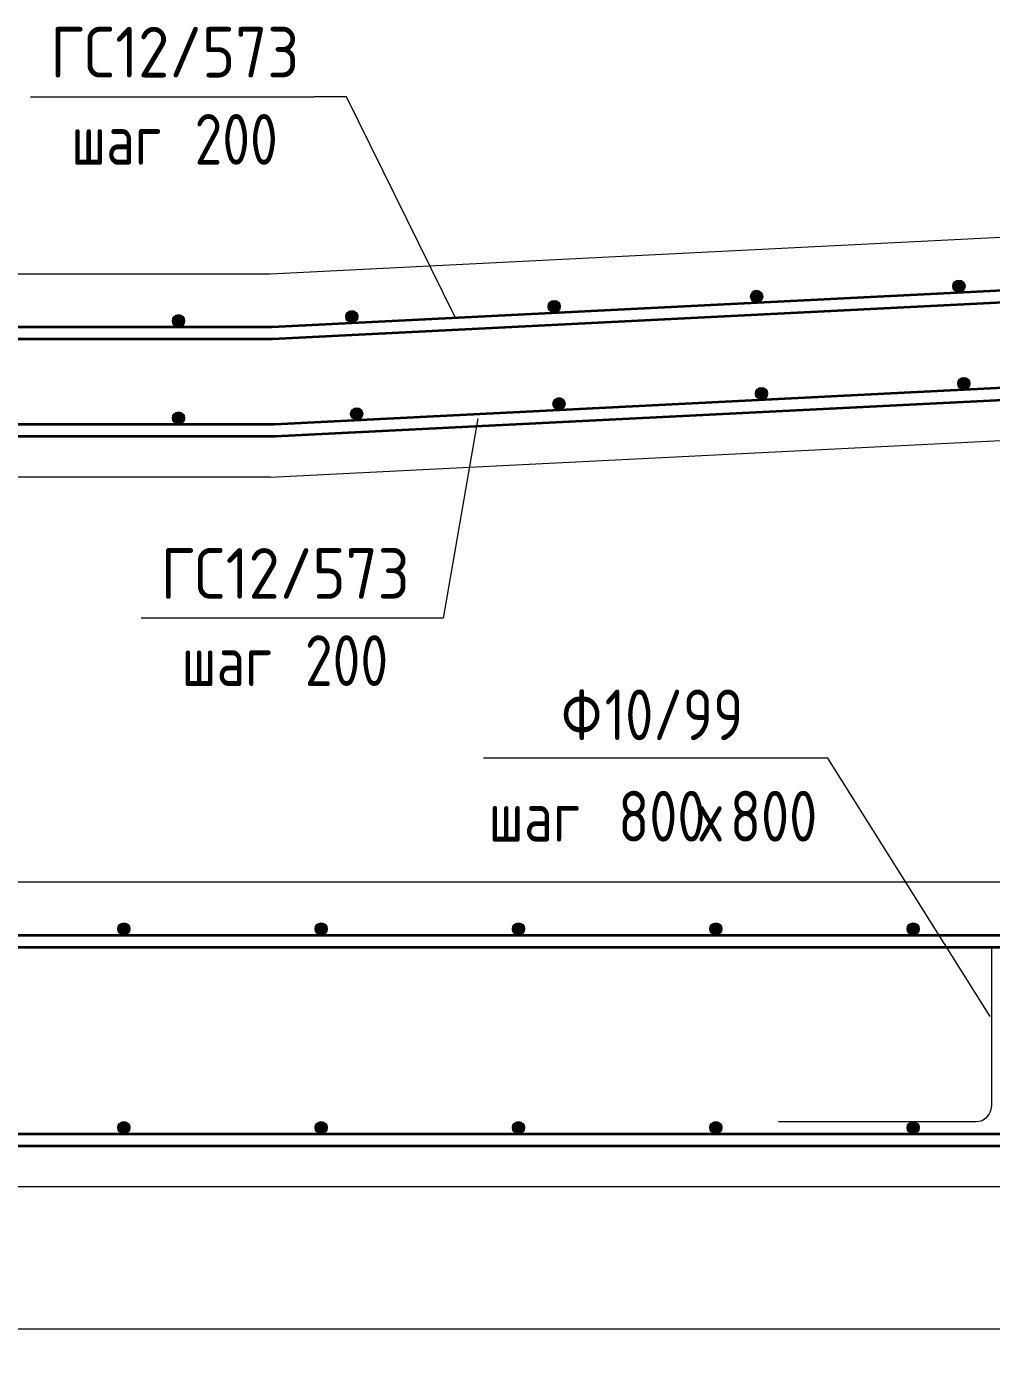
# Model space of a CAD drawing. Header units: millimetres. Extents: x 3129 to 68868, y -1586 to 12682.
# Drawn here: x 46451 to 47403, y -1321 to -6 of the extents above; entities that cross this region are included whole.
import ezdxf

# ---------------------------------------------------------------- set-up
doc = ezdxf.new("R2010")
doc.units = ezdxf.units.MM
for name, color, linetype, lineweight in [('AA_Dim', 7, 'Continuous', 9), ('AA_Dim-20', 7, 'Continuous', 9), ('AA_Linii', 7, 'Continuous', 9), ('AA_Vinoska', 7, 'Continuous', 9), ('AF_Perekritie_Опалубка', 253, 'Continuous', 20), ('KR_Armatura', 7, 'Continuous', 20), ('KR_Armatura_Tonkie', 7, 'Continuous', 20)]:
    doc.layers.add(name, color=color, linetype=linetype, lineweight=lineweight)
doc.styles.add('GOST Common', font='GOST_Common.ttf', dxfattribs={"width": 0.85, "height": 50})
doc.styles.add('ISOCPEUR_1', font='isocpeur.TTF', dxfattribs={"width": 0.9, "height": 50})
doc.styles.add('ISOCPEUR_2', font='isocpeur.TTF', dxfattribs={"width": 0.8, "height": 50})
doc.dimstyles.new('05_Округл_5мм__прозр__2', dxfattribs={"dimscale": 304.8, "dimtxt": 50.137748, "dimasz": 0.111549, "dimexe": 0.098425, "dimexo": 0.065617, "dimgap": 0.006562, "dimtad": 1, "dimdec": 0, "dimrnd": 5, "dimdsep": 46, "dimtxsty": 'ISOCPEUR_1', "dimblk1": 'OBLIQUE', "dimblk2": 'OBLIQUE', "dimsah": 1, "dimcen": 0.09, "dimdle": 0.098425, "dimazin": 0, "dimtfac": 1, "dimtdec": 4, "dimtix": 1, "dimtmove": 0, "dimatfit": 3, "dimfxl": 1, "dimtvp": 1, "dimtolj": 1, "dimtzin": 0, "dimlwd": 18, "dimlwe": 18, "dimarcsym": 2})

# ---------------------------------------------------------------- blocks, each defined once
blk = doc.blocks.new('DIMBLOCK53-Сечение 20')
at = {"layer": 'AA_Dim-20', "lineweight": 18}
for p, q in [((45010.5, -1112.2), (45010.5, -1320.6)), ((45010.5, -1290.6), (45010.5, -1112.2)), ((50822.9, -1118), (50822.9, -1320.6)), ((50822.9, -1290.6), (50822.9, -1118)), ((45010.5, -1290.6), (50852.9, -1290.6))]:
    blk.add_line(p, q, dxfattribs=at)
at = {"layer": 'AA_Dim-20', "lineweight": 30}
for p, q in [((45010.5, -1290.6), (45027.5, -1273.6)), ((50822.9, -1290.6), (50839.9, -1273.6)), ((45010.5, -1290.6), (44993.5, -1307.6)), ((50822.9, -1290.6), (50805.9, -1307.6))]:
    blk.add_line(p, q, dxfattribs=at)
at = {"layer": 'AA_Dim-20', "color": 0, "lineweight": 18, "insert": (47803.7, -1223.4), "char_height": 50, "width": 271.311, "attachment_point": 1, "line_spacing_factor": 1.135194, "style": 'ISOCPEUR_1'}
blk.add_mtext('шаг 200', dxfattribs=at)
blk = doc.blocks.new('_Oblique')
at = {"color": 0, "linetype": 'ByBlock', "lineweight": -2}
blk.add_line((-0.5, -0.5), (0.5, 0.5), dxfattribs=at)
blk = doc.blocks.new('042_М_Арматуры - Диам длина поз _ Шаг-2260295-Сечение 20')
at = {"layer": 'AA_Vinoska'}
blk.add_line((28286.3, -1424), (28566.3, -1424), dxfattribs=at)
blk = doc.blocks.new('010_Текст с выноской - Текст 2 строки-4087354-Сечение 20')
at = {"layer": 'AA_Vinoska'}
blk.add_line((30625.7, -727.5), (30285.7, -727.5), dxfattribs=at)

msp = doc.modelspace()

# ---------------------------------------------------------------- hatches: boundary and pattern name
at = {"layer": 'KR_Armatura'}
h = msp.add_hatch(color=256, dxfattribs=at)
edge = h.paths.add_edge_path()
edge.add_arc((47371.2, -262), 6, 0, 360)
for points in [[(47368.5, -267.4), (47374.5, -267.1), (47377.2, -261.7), (47374, -256.7), (47368, -257), (47365.2, -262.3)], [(47168.7, -277.4), (47174.7, -277.1), (47177.5, -271.7), (47174.2, -266.7), (47168.2, -267), (47165.5, -272.3)], [(46769.2, -297.4), (46775.2, -297.1), (46778, -291.7), (46774.7, -286.7), (46768.7, -287), (46766, -292.3)], [(46969, -287.4), (46975, -287.1), (46977.7, -281.7), (46974.5, -276.7), (46968.5, -277), (46965.7, -282.3)], [(46597.8, -301.2), (46603.8, -301.2), (46606.8, -296), (46603.8, -290.8), (46597.8, -290.8), (46594.8, -296)], [(47373.3, -363.3), (47379.3, -363), (47382, -357.6), (47378.8, -352.6), (47372.8, -352.9), (47370, -358.2)], [(47173.5, -373.3), (47179.5, -373), (47182.3, -367.6), (47179, -362.6), (47173, -362.9), (47170.3, -368.2)], [(46973.8, -383.3), (46979.8, -383), (46982.5, -377.6), (46979.3, -372.6), (46973.3, -372.9), (46970.5, -378.2)], [(46597.8, -397.2), (46603.8, -397.2), (46606.8, -392), (46603.8, -386.8), (46597.8, -386.8), (46594.8, -392)], [(46774, -393.3), (46780, -393), (46782.8, -387.6), (46779.5, -382.6), (46773.5, -382.9), (46770.8, -388.2)], [(46544, -901.2), (46550, -901.2), (46553, -896), (46550, -890.8), (46544, -890.8), (46541, -896)], [(46738.7, -901.2), (46744.7, -901.2), (46747.7, -896), (46744.7, -890.8), (46738.7, -890.8), (46735.7, -896)], [(46933.5, -901.2), (46939.5, -901.2), (46942.5, -896), (46939.5, -890.8), (46933.5, -890.8), (46930.5, -896)], [(47128.3, -901.2), (47134.3, -901.2), (47137.3, -896), (47134.3, -890.8), (47128.3, -890.8), (47125.3, -896)], [(47323, -901.2), (47329, -901.2), (47332, -896), (47329, -890.8), (47323, -890.8), (47320, -896)], [(46544, -1097.2), (46550, -1097.2), (46553, -1092), (46550, -1086.8), (46544, -1086.8), (46541, -1092)], [(46738.7, -1097.2), (46744.7, -1097.2), (46747.7, -1092), (46744.7, -1086.8), (46738.7, -1086.8), (46735.7, -1092)], [(46933.5, -1097.2), (46939.5, -1097.2), (46942.5, -1092), (46939.5, -1086.8), (46933.5, -1086.8), (46930.5, -1092)], [(47128.3, -1097.2), (47134.3, -1097.2), (47137.3, -1092), (47134.3, -1086.8), (47128.3, -1086.8), (47125.3, -1092)], [(47323, -1097.2), (47329, -1097.2), (47332, -1092), (47329, -1086.8), (47323, -1086.8), (47320, -1092)]]:
    msp.add_hatch(color=256, dxfattribs=at).paths.add_polyline_path(points)
h = msp.add_hatch(color=256, dxfattribs=at)
edge = h.paths.add_edge_path()
edge.add_arc((46971.7, -282), 6, 0, 360)
h = msp.add_hatch(color=256, dxfattribs=at)
edge = h.paths.add_edge_path()
edge.add_arc((47171.5, -272), 6, 0, 360)
h = msp.add_hatch(color=256, dxfattribs=at)
edge = h.paths.add_edge_path()
edge.add_arc((46772, -292), 6, 0, 360)
h = msp.add_hatch(color=256, dxfattribs=at)
edge = h.paths.add_edge_path()
edge.add_arc((46600.8, -296), 6, 0, 360)
h = msp.add_hatch(color=256, dxfattribs=at)
edge = h.paths.add_edge_path()
edge.add_arc((47376, -357.9), 6, 0, 360)
h = msp.add_hatch(color=256, dxfattribs=at)
edge = h.paths.add_edge_path()
edge.add_arc((47176.3, -367.9), 6, 0, 360)
h = msp.add_hatch(color=256, dxfattribs=at)
edge = h.paths.add_edge_path()
edge.add_arc((46976.5, -377.9), 6, 0, 360)
h = msp.add_hatch(color=256, dxfattribs=at)
edge = h.paths.add_edge_path()
edge.add_arc((46600.8, -392), 6, 0, 360)
h = msp.add_hatch(color=256, dxfattribs=at)
edge = h.paths.add_edge_path()
edge.add_arc((46776.8, -387.9), 6, 0, 360)
h = msp.add_hatch(color=256, dxfattribs=at)
edge = h.paths.add_edge_path()
edge.add_arc((46547, -896), 6, 0, 360)
h = msp.add_hatch(color=256, dxfattribs=at)
edge = h.paths.add_edge_path()
edge.add_arc((46741.7, -896), 6, 0, 360)
h = msp.add_hatch(color=256, dxfattribs=at)
edge = h.paths.add_edge_path()
edge.add_arc((46936.5, -896), 6, 0, 360)
h = msp.add_hatch(color=256, dxfattribs=at)
edge = h.paths.add_edge_path()
edge.add_arc((47131.3, -896), 6, 0, 360)
h = msp.add_hatch(color=256, dxfattribs=at)
edge = h.paths.add_edge_path()
edge.add_arc((47326, -896), 6, 0, 360)
h = msp.add_hatch(color=256, dxfattribs=at)
edge = h.paths.add_edge_path()
edge.add_arc((46547, -1092), 6, 0, 360)
h = msp.add_hatch(color=256, dxfattribs=at)
edge = h.paths.add_edge_path()
edge.add_arc((46741.7, -1092), 6, 0, 360)
h = msp.add_hatch(color=256, dxfattribs=at)
edge = h.paths.add_edge_path()
edge.add_arc((46936.5, -1092), 6, 0, 360)
h = msp.add_hatch(color=256, dxfattribs=at)
edge = h.paths.add_edge_path()
edge.add_arc((47131.3, -1092), 6, 0, 360)
h = msp.add_hatch(color=256, dxfattribs=at)
edge = h.paths.add_edge_path()
edge.add_arc((47326, -1092), 6, 0, 360)

# ---------------------------------------------------------------- linework, layer by layer
at = {"layer": 'AA_Linii', "lineweight": 20}
for p, q in [((47403.2, -914), (47403.2, -1071)), ((47193.2, -1086), (47388.2, -1086))]:
    msp.add_line(p, q, dxfattribs=at)
msp.add_arc((47388.2, -1071), 15, 270, 0, dxfattribs=at)
at = {"layer": 'AA_Vinoska'}
for p, q in [((46766.7, -75.1), (46734.9, -75.1)), ((46874.1, -292.5), (46766.7, -75.1)), ((46896.2, -392.4), (46862.1, -589.3)), ((46862.1, -589.3), (46843.9, -589.3)), ((47402.1, -982.4), (47241.8, -727.5))]:
    msp.add_line(p, q, dxfattribs=at)
at = {"layer": 'AF_Perekritie_Опалубка'}
for p, q in [((49870.3, -91), (46691.2, -250)), ((46691.2, -250), (45078.8, -250)), ((46691.2, -450.2), (49820.9, -293.7)), ((45131.2, -450), (46691.2, -450)), ((46691.2, -450), (46691.2, -450.2)), ((49821.2, -850), (45131.2, -850)), ((44932.8, -1150), (50883.5, -1150))]:
    msp.add_line(p, q, dxfattribs=at)
at = {"layer": 'KR_Armatura'}
for p, q in [((47368, -257), (47365.2, -262.3)), ((47365.2, -262.3), (47368.5, -267.4)), ((47374, -256.7), (47368, -257)), ((47377.2, -261.7), (47374, -256.7)), ((47374.5, -267.1), (47377.2, -261.7)), ((47168.2, -267), (47165.5, -272.3)), ((47165.5, -272.3), (47168.7, -277.4)), ((47174.2, -266.7), (47168.2, -267)), ((47177.5, -271.7), (47174.2, -266.7)), ((47174.7, -277.1), (47177.5, -271.7)), ((47368.5, -267.4), (47374.5, -267.1)), ((46768.7, -287), (46766, -292.3)), ((46774.7, -286.7), (46768.7, -287)), ((46778, -291.7), (46774.7, -286.7)), ((46968.5, -277), (46965.7, -282.3)), ((46965.7, -282.3), (46969, -287.4)), ((46974.5, -276.7), (46968.5, -277)), ((46969, -287.4), (46975, -287.1)), ((46977.7, -281.7), (46974.5, -276.7)), ((46975, -287.1), (46977.7, -281.7)), ((47168.7, -277.4), (47174.7, -277.1)), ((46597.8, -290.8), (46594.8, -296)), ((46594.8, -296), (46597.8, -301.2)), ((46603.8, -290.8), (46597.8, -290.8)), ((46597.8, -301.2), (46603.8, -301.2)), ((46606.8, -296), (46603.8, -290.8)), ((46603.8, -301.2), (46606.8, -296)), ((46766, -292.3), (46769.2, -297.4)), ((46769.2, -297.4), (46775.2, -297.1)), ((46775.2, -297.1), (46778, -291.7)), ((47372.8, -352.9), (47370, -358.2)), ((47378.8, -352.6), (47372.8, -352.9)), ((47382, -357.6), (47378.8, -352.6)), ((47173, -362.9), (47170.3, -368.2)), ((47179, -362.6), (47173, -362.9)), ((47182.3, -367.6), (47179, -362.6)), ((47179.5, -373), (47182.3, -367.6)), ((47370, -358.2), (47373.3, -363.3)), ((47373.3, -363.3), (47379.3, -363)), ((47379.3, -363), (47382, -357.6)), ((46973.3, -372.9), (46970.5, -378.2)), ((46970.5, -378.2), (46973.8, -383.3)), ((46979.3, -372.6), (46973.3, -372.9)), ((46982.5, -377.6), (46979.3, -372.6)), ((46979.8, -383), (46982.5, -377.6)), ((47170.3, -368.2), (47173.5, -373.3)), ((47173.5, -373.3), (47179.5, -373)), ((46597.8, -386.8), (46594.8, -392)), ((46594.8, -392), (46597.8, -397.2)), ((46603.8, -386.8), (46597.8, -386.8)), ((46606.8, -392), (46603.8, -386.8)), ((46603.8, -397.2), (46606.8, -392)), ((46773.5, -382.9), (46770.8, -388.2)), ((46770.8, -388.2), (46774, -393.3)), ((46779.5, -382.6), (46773.5, -382.9)), ((46774, -393.3), (46780, -393)), ((46782.8, -387.6), (46779.5, -382.6)), ((46780, -393), (46782.8, -387.6)), ((46973.8, -383.3), (46979.8, -383)), ((46597.8, -397.2), (46603.8, -397.2)), ((46544, -890.8), (46541, -896)), ((46550, -890.8), (46544, -890.8)), ((46553, -896), (46550, -890.8)), ((46738.7, -890.8), (46735.7, -896)), ((46744.7, -890.8), (46738.7, -890.8)), ((46747.7, -896), (46744.7, -890.8)), ((46933.5, -890.8), (46930.5, -896)), ((46939.5, -890.8), (46933.5, -890.8)), ((46942.5, -896), (46939.5, -890.8)), ((47128.3, -890.8), (47125.3, -896)), ((47134.3, -890.8), (47128.3, -890.8)), ((47137.3, -896), (47134.3, -890.8)), ((47323, -890.8), (47320, -896)), ((47329, -890.8), (47323, -890.8)), ((47332, -896), (47329, -890.8)), ((46541, -896), (46544, -901.2)), ((46544, -901.2), (46550, -901.2)), ((46550, -901.2), (46553, -896)), ((46735.7, -896), (46738.7, -901.2)), ((46738.7, -901.2), (46744.7, -901.2)), ((46744.7, -901.2), (46747.7, -896)), ((46930.5, -896), (46933.5, -901.2)), ((46933.5, -901.2), (46939.5, -901.2)), ((46939.5, -901.2), (46942.5, -896)), ((47125.3, -896), (47128.3, -901.2)), ((47128.3, -901.2), (47134.3, -901.2)), ((47134.3, -901.2), (47137.3, -896)), ((47320, -896), (47323, -901.2)), ((47323, -901.2), (47329, -901.2)), ((47329, -901.2), (47332, -896)), ((46544, -1086.8), (46541, -1092)), ((46550, -1086.8), (46544, -1086.8)), ((46553, -1092), (46550, -1086.8)), ((46738.7, -1086.8), (46735.7, -1092)), ((46744.7, -1086.8), (46738.7, -1086.8)), ((46747.7, -1092), (46744.7, -1086.8)), ((46933.5, -1086.8), (46930.5, -1092)), ((46939.5, -1086.8), (46933.5, -1086.8)), ((46942.5, -1092), (46939.5, -1086.8)), ((47128.3, -1086.8), (47125.3, -1092)), ((47134.3, -1086.8), (47128.3, -1086.8)), ((47137.3, -1092), (47134.3, -1086.8)), ((47323, -1086.8), (47320, -1092)), ((47329, -1086.8), (47323, -1086.8)), ((47332, -1092), (47329, -1086.8)), ((46541, -1092), (46544, -1097.2)), ((46544, -1097.2), (46550, -1097.2)), ((46550, -1097.2), (46553, -1092)), ((46735.7, -1092), (46738.7, -1097.2)), ((46738.7, -1097.2), (46744.7, -1097.2)), ((46744.7, -1097.2), (46747.7, -1092)), ((46930.5, -1092), (46933.5, -1097.2)), ((46933.5, -1097.2), (46939.5, -1097.2)), ((46939.5, -1097.2), (46942.5, -1092)), ((47125.3, -1092), (47128.3, -1097.2)), ((47128.3, -1097.2), (47134.3, -1097.2)), ((47134.3, -1097.2), (47137.3, -1092)), ((47320, -1092), (47323, -1097.2)), ((47323, -1097.2), (47329, -1097.2)), ((47329, -1097.2), (47332, -1092))]:
    msp.add_line(p, q, dxfattribs=at)
for centre in [(47371.2, -262), (46971.7, -282), (47171.5, -272), (46772, -292), (46600.8, -296), (47376, -357.9), (47176.3, -367.9), (46976.5, -377.9), (46600.8, -392), (46776.8, -387.9), (46547, -896), (46741.7, -896), (46936.5, -896), (47131.3, -896), (47326, -896), (46547, -1092), (46741.7, -1092), (46936.5, -1092), (47131.3, -1092), (47326, -1092)]:
    msp.add_circle(centre, 6, dxfattribs=at)
at = {"layer": 'KR_Armatura_Tonkie', "lineweight": 35}
for p, q in [((46693.2, -302), (49490.1, -162.1)), ((46693.8, -313.9), (49490.7, -174.1)), ((46695.6, -398), (49493, -258.1)), ((46696.2, -409.9), (49493.6, -270)), ((44971.2, -302), (46691.7, -302)), ((44971.2, -314), (46691.7, -314)), ((44971.2, -398), (46694.1, -398)), ((44971.2, -410), (46694.1, -410)), ((44989.5, -902), (49856.2, -902)), ((44972.8, -914), (50883.5, -914)), ((44972.8, -1098), (49856.2, -1098)), ((44972.8, -1110), (50883.5, -1110))]:
    msp.add_line(p, q, dxfattribs=at)
for centre, radius in [((46691.7, -272), 30), ((46691.7, -272), 42), ((46694.1, -368), 30), ((46694.1, -368), 42)]:
    msp.add_arc(centre, radius, 270, 272.8633, dxfattribs=at)

# ---------------------------------------------------------------- block references
at = {"layer": 'AA_Vinoska'}
for name, p in [('042_М_Арматуры - Диам длина поз _ Шаг-2260295-Сечение 20', (18168.6, 1348.9)), ('042_М_Арматуры - Диам длина поз _ Шаг-2260295-Сечение 20', (18277.6, 834.8)), ('010_Текст с выноской - Текст 2 строки-4087354-Сечение 20', (16616.1, 0))]:
    msp.add_blockref(name, p, dxfattribs=at)

# ---------------------------------------------------------------- texts
at = {"layer": 'AA_Vinoska', "char_height": 50, "attachment_point": 1}
for s, insert, width, style in [('ГС', (46474.2, -6.1), 77.924, 'ISOCPEUR_1'), ('12/573', (46538.5, -6.1), 222.228, 'ISOCPEUR_1'), (' 200', (46591.3, -92.1), 133.401, 'ISOCPEUR_2'), ('шаг', (46494.9, -92.1), 116.726, 'ISOCPEUR_2'), ('ГС', (46583.2, -520.3), 77.924, 'ISOCPEUR_1'), ('12/573', (46647.5, -520.3), 222.228, 'ISOCPEUR_1'), (' 200', (46700.2, -606.3), 133.401, 'ISOCPEUR_2'), ('шаг', (46603.9, -606.3), 116.726, 'ISOCPEUR_2'), ('\\fGOST Common|b0|i0|c204|p34|;\\W.85;Ф', (46978.8, -659.8), 51.789, 'GOST Common'), ('10/99', (47021.5, -659.8), 173.084, 'GOST Common'), (' 800', (47009.1, -759.8), 128.11, 'GOST Common'), ('800', (47145.2, -759.8), 110.392, 'GOST Common'), ('шаг', (46906.8, -759.8), 124.021, 'GOST Common'), ('\\fGOST Common|b0|i0|c204|p34|;\\W.85;х', (47114.8, -759.8), 36.797, 'GOST Common')]:
    msp.add_mtext(s, dxfattribs=dict(at, insert=insert, width=width, style=style))

# ---------------------------------------------------------------- dimensions: what is measured, and where the dimension line sits
at = {"layer": 'AA_Dim', "lineweight": 18}
dim = msp.add_linear_dim(base=(50822.9, -1290.6), p1=(45010.5, -1092.2), p2=(50822.9, -1098), text='шаг 200', dimstyle='05_Округл_5мм__прозр__2', override={"dimpost": '<>', "dimfxl": 5812.46159}, dxfattribs=at)
dim.commit()
dim.dimension.update_dxf_attribs({"geometry": 'DIMBLOCK53-Сечение 20', "text_midpoint": (47916.7, -1263.5)})

doc.saveas('drawing.dxf')
